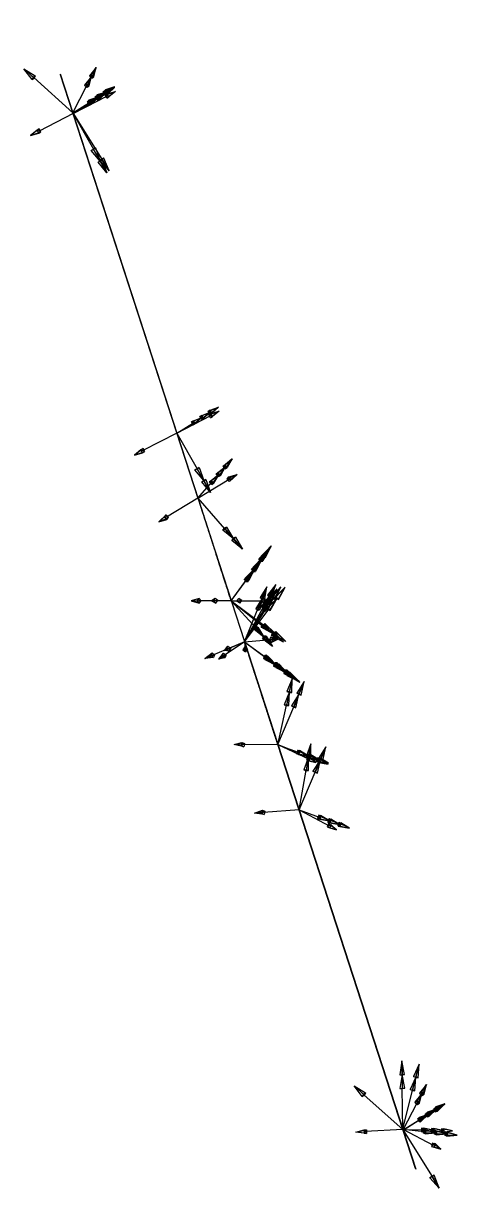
# Model space of a CAD drawing. Header units: millimetres. Extents: x -4365 to 13, y -88 to 88.
# Drawn here: x -4364.7 to -4298, y -82.9 to 87.4 of the extents above; entities that cross this region are included whole.
import ezdxf

# ---------------------------------------------------------------- set-up
doc = ezdxf.new("R2010")
doc.units = ezdxf.units.MM
for name, color, linetype in [('AutoDetect_5_38', 1, 'Continuous'), ('AutoDetect_6_31', 1, 'Continuous'), ('AutoDetect_7_22', 1, 'Continuous'), ('AutoDetect_7_32', 1, 'Continuous'), ('AutoDetect_7_39', 1, 'Continuous'), ('AutoDetect_8_25', 1, 'Continuous'), ('AutoDetect_8_28', 1, 'Continuous'), ('AutoDetect_8_35', 1, 'Continuous')]:
    doc.layers.add(name, color=color, linetype=linetype)

# ---------------------------------------------------------------- blocks, each defined once
blk = doc.blocks.new('Kontrollpunkt')
at = {"color": 0}
for q in [(0, 6), (8, 0), (0, 0, 4)]:
    blk.add_line((0, 0), q, dxfattribs=at)
for points in [[(0.25, 8, -0.25), (-0.25, 8, -0.25), (-0.25, 8, 0.25), (0, 10, 0), (-0.25, 8, -0.25), (0.25, 8, 0.25), (0, 10, 0), (0.25, 8, -0.25), (0.25, 8, 0.25), (-0.25, 8, 0.25)], [(0.25, 6, -0.25), (-0.25, 6, -0.25), (-0.25, 6, 0.25), (0, 8, 0), (-0.25, 6, -0.25), (0.25, 6, 0.25), (0, 8, 0), (0.25, 6, -0.25), (0.25, 6, 0.25), (-0.25, 6, 0.25)], [(0.25, 0.25, 4), (-0.25, 0.25, 4), (-0.25, -0.25, 4), (0, 0, 6), (-0.25, 0.25, 4), (0.25, -0.25, 4), (0, 0, 6), (0.25, 0.25, 4), (0.25, -0.25, 4), (-0.25, -0.25, 4)], [(0.25, 0.25, 6), (-0.25, 0.25, 6), (-0.25, -0.25, 6), (0, 0, 8), (-0.25, 0.25, 6), (0.25, -0.25, 6), (0, 0, 8), (0.25, 0.25, 6), (0.25, -0.25, 6), (-0.25, -0.25, 6)], [(0.25, 0.25, 8), (-0.25, 0.25, 8), (-0.25, -0.25, 8), (0, 0, 10), (-0.25, 0.25, 8), (0.25, -0.25, 8), (0, 0, 10), (0.25, 0.25, 8), (0.25, -0.25, 8), (-0.25, -0.25, 8)], [(8, 0.25, -0.25), (8, 0.25, 0.25), (8, -0.25, 0.25), (10, 0, 0), (8, 0.25, 0.25), (8, -0.25, -0.25), (10, 0, 0), (8, 0.25, -0.25), (8, -0.25, -0.25), (8, -0.25, 0.25)]]:
    blk.add_polyline3d(points, dxfattribs=at)

msp = doc.modelspace()

# ---------------------------------------------------------------- linework, layer by layer
at = {"layer": 'AutoDetect_5_38', "color": 1}
msp.add_line((-4359.35, 80, -298), (-4307.36, -80, -298), dxfattribs=at)
at = {"layer": 'AutoDetect_6_31', "color": 1}
msp.add_line((-4359.35, 80, -450), (-4307.36, -80, -450), dxfattribs=at)
at = {"layer": 'AutoDetect_7_22', "color": 1}
msp.add_line((-4334.33, 3, -322), (-4334.33, 3, -426), dxfattribs=at)
msp.add_rational_spline([(-4336.59, 9.95, -309.34), (-4336.14, 8.56, -310.23), (-4335.76, 7.39, -311.39), (-4334.33, 3, -315.79), (-4334.33, 3, -322)], [0.969224732871, 0.978591118519, 1, 0.923879532511, 1], degree=2, knots=[-3.141593, -3.141593, -3.141593, -2.920699, -2.920699, -2.135301, -2.135301, -2.135301], dxfattribs=at)
msp.add_rational_spline([(-4334.33, 3, -426), (-4334.33, 3, -434.11), (-4336.54, 9.79, -438.55)], [1, 0.816941738242, 0.862706303681], degree=2, dxfattribs=at)
at = {"layer": 'AutoDetect_7_32', "color": 1}
msp.add_line((-4359.32, 79.9, -307), (-4339.2, 18, -307), dxfattribs=at)
msp.add_rational_spline([(-4339.2, 18, -307), (-4337.79, 13.64, -307), (-4336.59, 9.95, -309.34)], [1, 0.945288413992, 0.969224732871], degree=2, dxfattribs=at)
at = {"layer": 'AutoDetect_7_39', "color": 1}
msp.add_line((-4359.32, 79.9, -441), (-4339.2, 18, -441), dxfattribs=at)
msp.add_rational_spline([(-4339.2, 18, -441), (-4337.75, 13.53, -441), (-4336.54, 9.79, -438.55)], [1, 0.890165042945, 0.862706303681], degree=2, dxfattribs=at)
at = {"layer": 'AutoDetect_8_25', "color": 1}
msp.add_line((-4332.38, -3, -426), (-4332.38, -3, -322), dxfattribs=at)
for points, weights in [([(-4331.65, -5.24, -433.88), (-4332.38, -3, -430.26), (-4332.38, -3, -426)], [0.86513754622, 0.894741499489, 1]), ([(-4332.38, -3, -322), (-4332.38, -3, -317.64), (-4331.62, -5.34, -313.95)], [1, 0.945288413992, 0.969224732871])]:
    msp.add_rational_spline(points, weights, degree=2, dxfattribs=at)
at = {"layer": 'AutoDetect_8_28', "color": 1}
msp.add_line((-4307.4, -79.9, -307), (-4327.51, -18, -307), dxfattribs=at)
msp.add_rational_spline([(-4327.51, -18, -307), (-4329.53, -11.79, -307), (-4330.95, -7.39, -311.39), (-4331.33, -6.23, -312.56), (-4331.62, -5.34, -313.95)], [1, 0.923879532511, 1, 0.978591118519, 0.969224732871], degree=2, knots=[-1.570796, -1.570796, -1.570796, -0.785398, -0.785398, -0.564505, -0.564505, -0.564505], dxfattribs=at)
at = {"layer": 'AutoDetect_8_35', "color": 1}
msp.add_line((-4307.4, -79.9, -441), (-4327.51, -18, -441), dxfattribs=at)
msp.add_rational_spline([(-4327.51, -18, -441), (-4330.23, -9.64, -441), (-4331.65, -5.24, -433.88)], [1, 0.812365281698, 0.86513754622], degree=2, dxfattribs=at)

# ---------------------------------------------------------------- block references
at = {"layer": 'AutoDetect_5_38', "color": 1, "extrusion": (0.608621, 0.380338, 0.696364), "rotation": 180}
for p in [(2372.25, 2331.98, -2831.33), (2220.66, 2358.3, -2858.46)]:
    msp.add_blockref('Kontrollpunkt', p, dxfattribs=at)
at = {"layer": 'AutoDetect_6_31', "color": 1, "extrusion": (0.608621, 0.380338, -0.696364), "rotation": 337.581943892921}
for p in [(2372.25, -2868.81, -2310.44), (2220.66, -2895.13, -2337.57)]:
    msp.add_blockref('Kontrollpunkt', p, dxfattribs=at)
at = {"layer": 'AutoDetect_7_22', "color": 1, "extrusion": (0.541059, 0.744704, 0.390731), "rotation": 61.72884261263352}
msp.add_blockref('Kontrollpunkt', (3508.31, 602.36, -2509.35), dxfattribs=at)
at = {"layer": 'AutoDetect_7_22', "color": 1, "extrusion": (0.578855, 0.796726, 0.173648), "rotation": 76.55811533384633}
for p in [(3508.31, 85.47, -2569.42), (3508.31, 32.29, -2578.8)]:
    msp.add_blockref('Kontrollpunkt', p, dxfattribs=at)
at = {"layer": 'AutoDetect_7_22', "color": 1, "extrusion": (0.541059, 0.744704, -0.390731), "rotation": 118.2711573873665}
msp.add_blockref('Kontrollpunkt', (3508.31, -1290.9, -2217.08), dxfattribs=at)
at = {"layer": 'AutoDetect_7_22', "color": 1, "extrusion": (0.585548, 0.805938, -0.087156), "rotation": 96.84049204135825}
msp.add_blockref('Kontrollpunkt', (3508.31, -542.61, -2507.48), dxfattribs=at)
at = {"layer": 'AutoDetect_7_32', "color": 1, "extrusion": (0.608621, 0.380338, -0.696364), "rotation": 93.28136715744613}
for p in [(2372.15, -2766.2, -2410.04), (2324.52, -2774.47, -2418.57)]:
    msp.add_blockref('Kontrollpunkt', p, dxfattribs=at)
at = {"layer": 'AutoDetect_7_32', "color": 1, "extrusion": (0.498295, 0.572745, -0.650895), "rotation": 101.7942839306571}
msp.add_blockref('Kontrollpunkt', (3285.48, -2078.06, -1952.07), dxfattribs=at)
at = {"layer": 'AutoDetect_7_39', "color": 1, "extrusion": (0.608621, 0.380338, 0.696364), "rotation": 86.71863284255387}
for p in [(2372.15, 2229.37, -2930.92), (2324.52, 2237.64, -2939.45)]:
    msp.add_blockref('Kontrollpunkt', p, dxfattribs=at)
at = {"layer": 'AutoDetect_7_39', "color": 1, "extrusion": (0.498295, 0.572745, 0.650895), "rotation": 78.20571606934288}
msp.add_blockref('Kontrollpunkt', (3285.48, 1510.2, -2438.94), dxfattribs=at)
at = {"layer": 'AutoDetect_8_25', "color": 1, "extrusion": (0.744704, -0.541059, -0.390731), "rotation": 237.4777992007275}
msp.add_blockref('Kontrollpunkt', (-2548.94, -1665.21, -3098.9), dxfattribs=at)
at = {"layer": 'AutoDetect_8_25', "color": 1, "extrusion": (0.744704, -0.541059, 0.390731), "rotation": 288.7315409494038}
msp.add_blockref('Kontrollpunkt', (-2548.94, 976.68, -3391.17), dxfattribs=at)
at = {"layer": 'AutoDetect_8_25', "color": 1, "extrusion": (0.796726, -0.578855, -0.173648)}
for p, rotation in [((-2548.94, -988.46, -3382.96), 244.9808927131591), ((-2548.94, -935.28, -3392.33), 254.1789663973075)]:
    msp.add_blockref('Kontrollpunkt', p, dxfattribs=dict(at, rotation=rotation))
at = {"layer": 'AutoDetect_8_25', "color": 1, "extrusion": (0.805938, -0.585548, 0.087156), "rotation": 264.0817584665213}
msp.add_blockref('Kontrollpunkt', (-2548.94, -119.05, -3527), dxfattribs=at)
at = {"layer": 'AutoDetect_8_28', "color": 1, "extrusion": (0.737976, -0.270286, -0.618334), "rotation": 257.3540833240447}
msp.add_blockref('Kontrollpunkt', (-1505.19, -2750.07, -2998.9), dxfattribs=at)
at = {"layer": 'AutoDetect_8_28', "color": 1, "extrusion": (0.737995, -0.26997, -0.61845), "rotation": 254.3682958418079}
msp.add_blockref('Kontrollpunkt', (-1511.49, -2747.06, -2994.11), dxfattribs=at)
at = {"layer": 'AutoDetect_8_28', "color": 1, "extrusion": (0.727735, -0.021327, -0.685527), "rotation": 266.4575680661584}
msp.add_blockref('Kontrollpunkt', (-200.4, -3174.86, -2923.95), dxfattribs=at)
at = {"layer": 'AutoDetect_8_35', "color": 1, "extrusion": (0.736891, -0.286548, 0.612276), "rotation": 267.7384381449693}
msp.add_blockref('Kontrollpunkt', (-1585.17, 2116.82, -3453.76), dxfattribs=at)
at = {"layer": 'AutoDetect_8_35', "color": 1, "extrusion": (0.737995, -0.26997, 0.61845), "rotation": 265.0339073018609}
msp.add_blockref('Kontrollpunkt', (-1511.49, 2159.26, -3456.71), dxfattribs=at)
at = {"layer": 'AutoDetect_8_35', "color": 1, "extrusion": (0.795557, -0.08411, 0.600012), "rotation": 256.8388674282241}
msp.add_blockref('Kontrollpunkt', (-526.85, 2213.8, -3686.62), dxfattribs=at)

doc.saveas('drawing.dxf')
